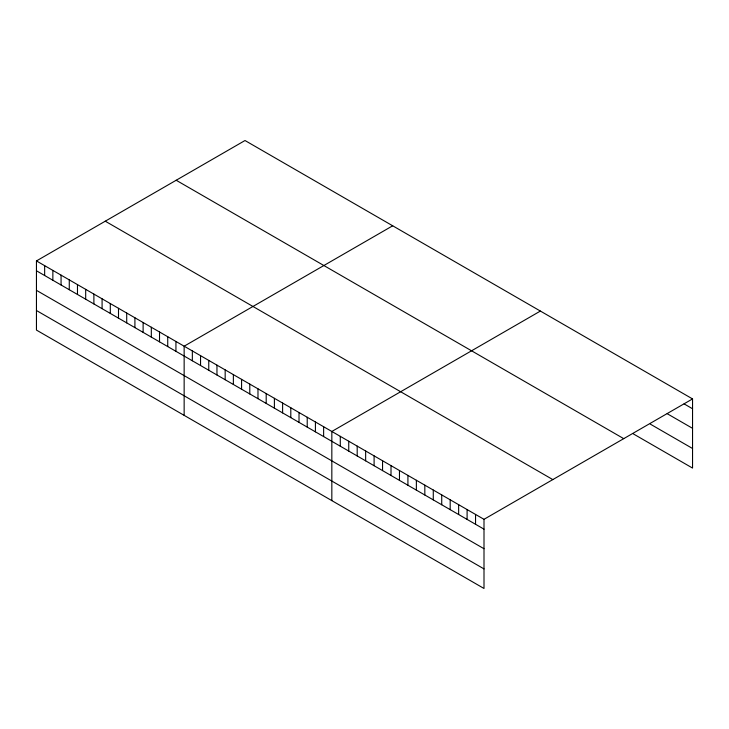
<?xml version="1.0" encoding="UTF-8"?>
<svg xmlns="http://www.w3.org/2000/svg" width="729" height="729" viewBox="0 0 729 729"><rect width="100%" height="100%" fill="white"/><g stroke="black" fill="none" stroke-linecap="round" stroke-linejoin="round"><path stroke-width="1.09" d="M36.45 260.927L484.001 519.321L484.001 588.476L36.45 330.082L36.45 260.927L244.999 140.524L692.55 398.918L692.55 468.073L633.373 433.91M392.694 225.79L184.145 346.202L184.145 415.357M540.38 311.064L331.832 431.468L331.832 500.623M484.001 519.321L692.55 398.918M684.094 403.884L692.55 408.759M667.19 413.689L692.55 428.333M650.277 424.096L692.55 448.499M176.181 180.254L623.732 438.648M105.268 221.197L552.819 479.591M36.45 270.778L484.001 529.163M36.45 290.342L484.001 548.737M36.45 310.508L484.001 568.902M475.545 514.437L475.545 524.288M467.098 509.562L467.098 519.403M458.641 504.678L458.641 514.519M450.185 499.793L450.185 509.644M441.728 494.918L441.728 504.76M433.281 490.034L433.281 499.884M424.825 485.159L424.825 495M416.368 480.274L416.368 490.116M407.921 475.39L407.921 485.241M399.465 470.515L399.465 480.356M391.008 465.631L391.008 475.481M382.552 460.755L382.552 470.597M374.105 455.871L374.105 465.713M365.648 450.987L365.648 460.837M357.192 446.112L357.192 455.953M348.744 441.227L348.744 451.078M340.288 436.352L340.288 446.194M323.63 426.729L323.63 436.571M315.42 421.991L315.42 431.841M307.219 417.252L307.219 427.103M299.018 412.523L299.018 422.364M290.807 407.784L290.807 417.626M282.606 403.046L282.606 412.887M274.396 398.307L274.396 408.149M266.194 393.569L266.194 403.41M257.984 388.83L257.984 398.681M249.783 384.092L249.783 393.942M241.581 379.362L241.581 389.204M233.371 374.624L233.371 384.465M225.17 369.885L225.17 379.727M216.96 365.147L216.96 374.988M208.758 360.408L208.758 370.259M200.548 355.67L200.548 365.521M192.347 350.931L192.347 360.782M175.935 341.464L175.935 351.305M167.734 336.725L167.734 346.567M159.523 331.987L159.523 341.828M151.322 327.248L151.322 337.099M143.121 322.51L143.121 332.36M134.911 317.771L134.911 327.622M126.709 313.042L126.709 322.883M118.499 308.303L118.499 318.145M110.298 303.565L110.298 313.406M102.087 298.826L102.087 308.668M93.886 294.088L93.886 303.938M85.685 289.349L85.685 299.2M77.474 284.62L77.474 294.461M69.273 279.881L69.273 289.723M61.063 275.143L61.063 284.984M52.862 270.404L52.862 280.246M44.651 265.666L44.651 275.507"/></g></svg>
